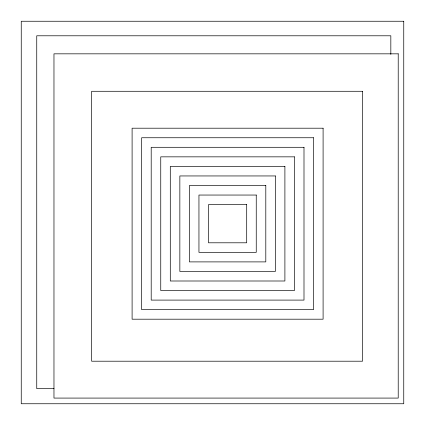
<?xml version="1.0" encoding="UTF-8"?>
<svg xmlns="http://www.w3.org/2000/svg" width="425" height="425" viewBox="0 0 425 425"><rect width="100%" height="100%" fill="white"/><g stroke="black" fill="none" stroke-linecap="round" stroke-linejoin="round"><path stroke-width="0.64" d="M53.986 388.636L36.741 388.636L36.741 35.79L390.83 35.79L390.83 54.363M403.75 21.25L21.25 21.25L21.25 403.75L403.75 403.75L403.75 21.25M398.22 53.832L53.97 53.832L53.97 398.082L398.22 398.082L398.22 53.832M362.525 91.285L91.651 91.285L91.651 361.207L362.525 361.207L362.525 91.285M323.096 128.201L132.101 128.201L132.101 319.196L323.096 319.196L323.096 128.201M313.549 137.748L141.647 137.748L141.647 309.65L313.549 309.65L313.549 137.748M303.997 147.3L151.199 147.3L151.199 300.098L303.997 300.098L303.997 147.3M294.451 156.846L160.751 156.846L160.751 290.546L294.451 290.546L294.451 156.846M284.899 166.398L170.298 166.398L170.298 280.999L284.899 280.999L284.899 166.398M275.347 175.95L179.849 175.95L179.849 271.447L275.347 271.447L275.347 175.95M265.8 185.497L189.401 185.497L189.401 261.896L265.8 261.896L265.8 185.497M256.248 195.048L198.948 195.048L198.948 252.349L256.248 252.349L256.248 195.048M246.697 204.6L208.5 204.6L208.5 242.797L246.697 242.797L246.697 204.6"/></g></svg>
